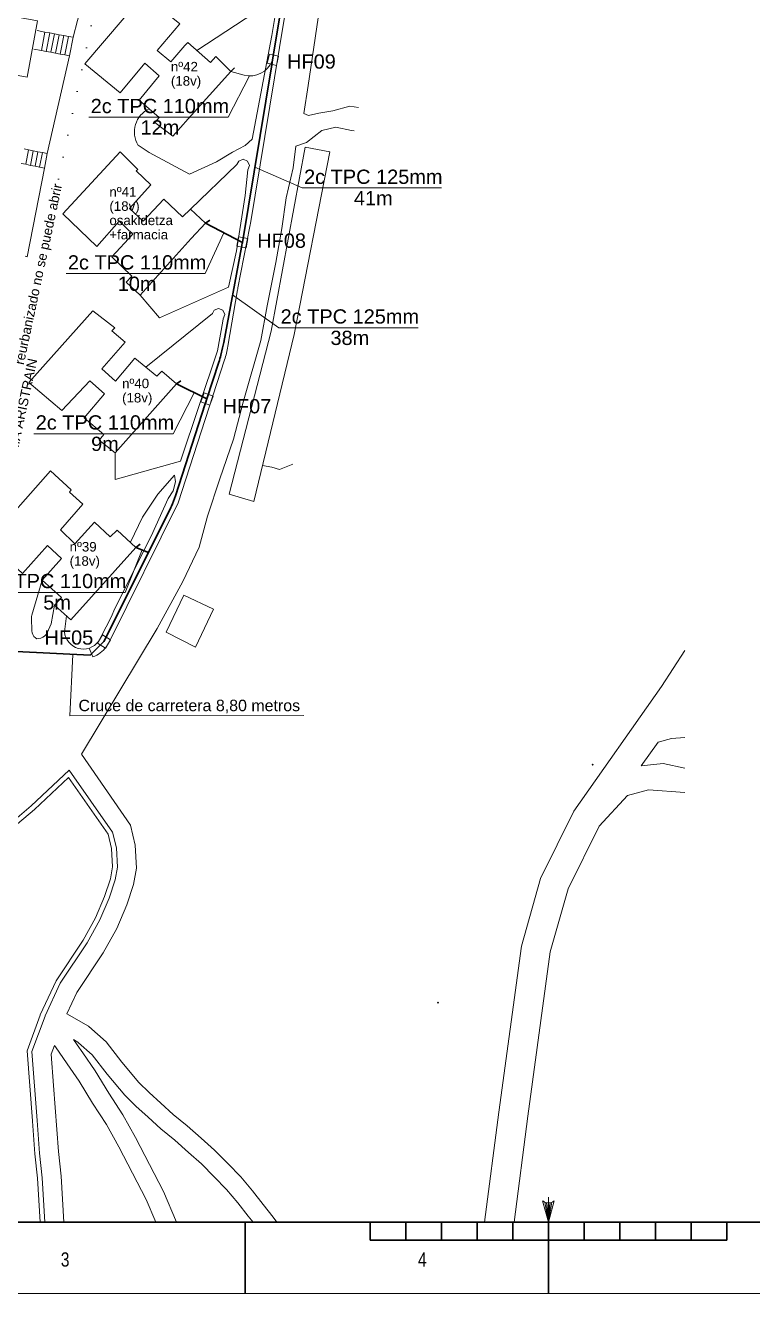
# Model space of a CAD drawing. Header units: millimetres. Extents: x 563728 to 564359, y 4765109 to 4765554.
# Drawn here: x 563933.7 to 564086.6, y 4765108.6 to 4765375.4 of the extents above; entities that cross this region are included whole.
import ezdxf
from ezdxf.enums import TextEntityAlignment as Align

# ---------------------------------------------------------------- set-up
doc = ezdxf.new("R2010")
doc.units = ezdxf.units.MM
doc.linetypes.add('DGN1', pattern=[4.6041, 0, -4.6041])
for name, color, linetype, lineweight in [('1 ESTRUCTURAS', 7, 'Continuous', 0), ('3 Canalizacion Arquetas Armario otros proyectos - Kanalizazioak Kutxatila Armairua beste proiektuak', 7, 'Continuous', 0), ('51 Canalización existente capilar y textos - Lehendik dagoen kanalizazio kapilarrak eta testuak', 7, 'Continuous', 0), ('58 Formato plano y líneas de solape - Planoaren formatua eta gainjartze marrak', 7, 'Continuous', 0), ('7 Cartografía - Kartografia', 7, 'Continuous', 0), ('Default', 7, 'Continuous', 0)]:
    doc.layers.add(name, color=color, linetype=linetype, lineweight=lineweight)
doc.styles.add('StyleArial', font='arial.ttf')

msp = doc.modelspace()

# ---------------------------------------------------------------- linework, layer by layer
at = {"layer": '1 ESTRUCTURAS', "color": 7, "linetype": 'Continuous', "lineweight": 30}
for p in [(564052.96, 4765219.86), (564020.45, 4765169.79)]:
    msp.add_point(p, dxfattribs=at)
at = {"layer": '3 Canalizacion Arquetas Armario otros proyectos - Kanalizazioak Kutxatila Armairua beste proiektuak', "color": 4, "linetype": 'Continuous', "lineweight": 13}
for p, q in [((563984.55, 4765367.38), (563984.99, 4765369.33)), ((563984.99, 4765369.33), (563986.94, 4765368.88)), ((563986.94, 4765368.88), (563986.5, 4765366.93)), ((563986.5, 4765366.93), (563984.55, 4765367.38))]:
    msp.add_line(p, q, dxfattribs=at)
at = {"layer": '3 Canalizacion Arquetas Armario otros proyectos - Kanalizazioak Kutxatila Armairua beste proiektuak', "color": 4, "linetype": 'Continuous', "lineweight": 13, "flags": 128}
for points in [[(563978.5, 4765330.86), (563980.47, 4765330.51), (563980.12, 4765328.54), (563978.15, 4765328.89), (563978.5, 4765330.86)], [(563971.28, 4765298.06), (563973.16, 4765297.36), (563972.45, 4765295.49), (563970.58, 4765296.19), (563971.28, 4765298.06)], [(563949.88, 4765247.14), (563951.58, 4765246.1), (563950.53, 4765244.39), (563948.83, 4765245.44), (563949.88, 4765247.14)]]:
    msp.add_lwpolyline(points, dxfattribs=at)
at = {"layer": '58 Formato plano y líneas de solape - Planoaren formatua eta gainjartze marrak', "color": 7, "linetype": 'Continuous', "lineweight": 13}
for q in [(564042.44, 4765128.08), (564042.9, 4765127.82), (564043.28, 4765127.69), (564044.85, 4765128.08), (564044.39, 4765127.82), (564044.01, 4765127.69)]:
    msp.add_line((564043.67, 4765123.58), q, dxfattribs=at)
at = {"layer": '58 Formato plano y líneas de solape - Planoaren formatua eta gainjartze marrak', "color": 7, "linetype": 'Continuous', "lineweight": 0}
msp.add_line((564043.67, 4765123.58), (564043.67, 4765128.88), dxfattribs=at)
at = {"layer": '58 Formato plano y líneas de solape - Planoaren formatua eta gainjartze marrak', "color": 7, "linetype": 'Continuous', "lineweight": 30}
for p, q in [((564043.67, 4765108.58), (564043.67, 4765127.33)), ((563979.92, 4765108.58), (563979.92, 4765123.58)), ((564081.17, 4765123.58), (564006.17, 4765123.58)), ((564006.17, 4765119.83), (564006.17, 4765123.58)), ((564013.67, 4765119.83), (564013.67, 4765123.58)), ((564021.17, 4765119.83), (564021.17, 4765123.58)), ((564028.67, 4765119.83), (564028.67, 4765123.58)), ((564036.17, 4765119.83), (564036.17, 4765123.58)), ((564043.67, 4765119.83), (564043.67, 4765123.58)), ((564051.17, 4765119.83), (564051.17, 4765123.58)), ((564058.67, 4765119.83), (564058.67, 4765123.58)), ((564066.17, 4765119.83), (564066.17, 4765123.58)), ((564073.67, 4765119.83), (564073.67, 4765123.58)), ((564081.17, 4765119.83), (564081.17, 4765123.58)), ((564081.17, 4765119.83), (564006.17, 4765119.83))]:
    msp.add_line(p, q, dxfattribs=at)
at = {"layer": '58 Formato plano y líneas de solape - Planoaren formatua eta gainjartze marrak', "color": 7, "linetype": 'DGN1', "lineweight": 0}
msp.add_line((564051.18, 4765120.06), (564051.18, 4765123.58), dxfattribs=at)
at = {"layer": '58 Formato plano y líneas de solape - Planoaren formatua eta gainjartze marrak', "color": 7, "linetype": 'Continuous', "lineweight": 0, "flags": 128}
msp.add_lwpolyline([(563728.29, 4765554.08), (564359.04, 4765554.08), (564359.04, 4765108.58), (563728.29, 4765108.58), (563728.29, 4765554.08)], dxfattribs=at)
at = {"layer": '58 Formato plano y líneas de solape - Planoaren formatua eta gainjartze marrak', "color": 7, "linetype": 'Continuous', "lineweight": 30, "flags": 128}
msp.add_lwpolyline([(563743.29, 4765123.58), (563743.29, 4765539.08), (564344.04, 4765539.08), (564344.04, 4765123.58), (564344.04, 4765123.58), (564344.04, 4765123.58), (564344.04, 4765123.58), (564344.04, 4765123.58), (563743.29, 4765123.58)], dxfattribs=at)
at = {"layer": '58 Formato plano y líneas de solape - Planoaren formatua eta gainjartze marrak', "color": 7, "linetype": 'Continuous', "lineweight": 13}
msp.add_arc((564043.66, 4765129.6), 1.94, 231.3763, 308.6581, dxfattribs=at)
at = {"layer": '7 Cartografía - Kartografia', "color": 253, "linetype": 'Continuous', "lineweight": 0, "true_color": 0x9a9a9a}
msp.add_line((563947.89, 4765242.52), (563947.13, 4765244.36), dxfattribs=at)
at = {"layer": '7 Cartografía - Kartografia', "color": 253, "linetype": 'Continuous', "lineweight": 0, "true_color": 0x9a9a9a, "flags": 128}
for points in [[(563999.54, 4765441.58), (563997.72, 4765434.27), (563988.11, 4765376.68, -0.001404), (563988.11, 4765376.67, -0.001404), (563988.11, 4765376.66), (563980.99, 4765333.67, -0.006686), (563980.89, 4765333.09), (563978.38, 4765320.13, -0.024008), (563978.34, 4765319.94, -0.024008), (563978.31, 4765319.75), (563976.28, 4765307.86, -0.033704), (563975.58, 4765304.98), (563965.82, 4765274.91)], [(563939.82, 4765253.37), (563939.12, 4765249.46), (563938.29, 4765247.61, -0.234812), (563936.92, 4765246.48), (563936.11, 4765246.3), (563935.8, 4765246.54, -0.218554), (563935.05, 4765248.03), (563934.96, 4765250.68, -0.081749), (563935.04, 4765251.33), (563937.24, 4765258.66)]]:
    msp.add_lwpolyline(points, format="xyb", dxfattribs=at)
for points in [[(563943.72, 4765372.86), (563946.45, 4765383.5), (563938.49, 4765385.44), (563937.38, 4765380.87)], [(563967.92, 4765355.71), (563964.69, 4765352.06), (563960.94, 4765354.95), (563961.81, 4765356), (563957.63, 4765359.62), (563961.85, 4765364.74), (563958.8, 4765367.44), (563953.6, 4765361.18), (563946.17, 4765367.26), (563958.58, 4765381.89), (563966.18, 4765375.69), (563961.37, 4765370.09), (563964.29, 4765367.68), (563967.24, 4765371.11), (563967.84, 4765371.74), (563972.62, 4765367.53), (563973.77, 4765368.81), (563976.87, 4765365.66), (563967.92, 4765355.71)], [(563996.14, 4765383.19), (563993.14, 4765362.69), (563992.26, 4765356.8), (563993.22, 4765356.42), (563995.41, 4765356.87), (563998.31, 4765357.42), (564001.94, 4765358.39), (564003.73, 4765358.09)], [(563914.2, 4765368.11), (563934.06, 4765364.45), (563936.24, 4765376.29), (563916.38, 4765379.95), (563914.2, 4765368.11)], [(563969.76, 4765370.05), (563986.02, 4765380.81), (563986.14, 4765377), (563985.48, 4765373.25), (563981.39, 4765351.44), (563979.89, 4765350.12), (563977.26, 4765348.67), (563973.85, 4765346.64), (563968.23, 4765344.05), (563959.73, 4765348.65), (563957.4, 4765350.13)], [(563936.2, 4765374.25), (563937.82, 4765373.94)], [(563937.82, 4765373.94), (563937.1, 4765370.07)], [(563937.82, 4765373.94), (563938.81, 4765373.77)], [(563938.81, 4765373.77), (563938.08, 4765369.89)], [(563938.81, 4765373.77), (563939.79, 4765373.59)], [(563939.79, 4765373.59), (563939.07, 4765369.71)], [(563939.79, 4765373.59), (563940.77, 4765373.4)], [(563940.77, 4765373.4), (563940.06, 4765369.52)], [(563940.77, 4765373.4), (563941.75, 4765373.21)], [(563941.75, 4765373.21), (563941.02, 4765369.34)], [(563941.75, 4765373.21), (563942.74, 4765373.04)], [(563942.74, 4765373.04), (563942.02, 4765369.16)], [(563942.74, 4765373.04), (563943.72, 4765372.86)], [(563943, 4765368.98), (563943.72, 4765372.86)], [(563937.1, 4765370.07), (563935.48, 4765370.37)], [(563938.08, 4765369.89), (563937.1, 4765370.07)], [(563939.07, 4765369.71), (563938.08, 4765369.89)], [(563938.31, 4765348.39), (563943, 4765368.98)], [(563940.06, 4765369.52), (563939.07, 4765369.71)], [(563941.02, 4765369.34), (563940.06, 4765369.52)], [(563942.02, 4765369.16), (563941.02, 4765369.34)], [(563943, 4765368.98), (563942.02, 4765369.16)], [(563986.59, 4765123.58), (563985.77, 4765124.68), (563983.7, 4765127.31), (563981.44, 4765130.18), (563978.97, 4765133.17), (563976.26, 4765135.97), (563973.48, 4765138.77), (563970.63, 4765141.29), (563967.72, 4765143.88), (563964.77, 4765146.25), (563962.2, 4765148.62), (563959.69, 4765150.92), (563957.58, 4765153.02), (563954.01, 4765157.25), (563950.69, 4765161.57), (563947.07, 4765164.77), (563947, 4765164.81), (563942.41, 4765167.41), (563944.5, 4765171.9), (563950.08, 4765180.29), (563952.94, 4765185.41), (563955.05, 4765190.35), (563956.45, 4765194.61), (563957.08, 4765198.07), (563956.79, 4765202.95), (563955.8, 4765207.14), (563945.51, 4765222.04), (563945.51, 4765222.04), (563961.41, 4765248.46), (563966.77, 4765258.36), (563970.24, 4765265.58), (563971.97, 4765272.15), (563974.58, 4765279.98), (563977.43, 4765288.34), (563979.5, 4765296.12), (563983.19, 4765309.1), (563984.51, 4765316.37), (563986.32, 4765325.48), (563987.61, 4765332.66), (563988.52, 4765339.08), (563989.98, 4765345.42), (563990.56, 4765349.96), (563992.8, 4765350.73), (563996.02, 4765353.28), (563998.95, 4765353.98), (564002.26, 4765353.26), (564002.82, 4765353.16)], [(563933.41, 4765349.38), (563934.39, 4765349.17)], [(563934.39, 4765349.17), (563933.77, 4765346.14)], [(563934.39, 4765349.17), (563935.37, 4765348.98)], [(563990.17, 4765310.34), (563981.74, 4765275.22), (563976.52, 4765276.72), (563985.38, 4765311.03), (563992.54, 4765349.76), (563997.69, 4765348.73), (563990.17, 4765310.34)], [(563935.37, 4765348.98), (563934.75, 4765345.92)], [(563935.37, 4765348.98), (563936.35, 4765348.79)], [(563936.35, 4765348.79), (563935.73, 4765345.73)], [(563936.35, 4765348.79), (563937.33, 4765348.59)], [(563937.33, 4765348.59), (563936.7, 4765345.52)], [(563937.33, 4765348.59), (563938.31, 4765348.39)], [(563938.31, 4765348.39), (563937.69, 4765345.32)], [(563968.57, 4765330.52), (563957.86, 4765318.64), (563954.9, 4765321.38), (563956.11, 4765322.61), (563951.84, 4765326.66), (563956.3, 4765331.46), (563953.44, 4765334.17), (563948.7, 4765328.84), (563941.58, 4765335.7), (563953.62, 4765348.75), (563957.37, 4765345.04), (563956.99, 4765344.77), (563960.09, 4765341.79), (563955.6, 4765336.83), (563958.44, 4765334.19), (563962.78, 4765338.78), (563966.75, 4765335.07), (563968.41, 4765336.72), (563971.57, 4765333.75), (563968.57, 4765330.52)], [(563968.41, 4765336.73), (563978.18, 4765346.09), (563978.54, 4765346.79), (563979.45, 4765347.19), (563980.39, 4765346.82), (563980.8, 4765345.9), (563980.43, 4765344.96), (563979.87, 4765339.56), (563978.08, 4765327.91), (563976.38, 4765320.3), (563961.92, 4765313.85), (563957.86, 4765318.64)], [(563933.77, 4765346.14), (563932.79, 4765346.34)], [(563933.63, 4765326.79), (563934.06, 4765326.67), (563937.69, 4765345.32)], [(563934.75, 4765345.92), (563933.77, 4765346.14)], [(563935.73, 4765345.73), (563934.75, 4765345.92)], [(563936.7, 4765345.52), (563935.73, 4765345.73)], [(563937.69, 4765345.32), (563936.7, 4765345.52)], [(563947.89, 4765315.35), (563952.52, 4765311.77), (563951.88, 4765311.09), (563954.69, 4765308.75), (563949.8, 4765303.09), (563952.67, 4765300.51), (563956.74, 4765305.37), (563961.34, 4765301.57), (563962.38, 4765302.64), (563965.45, 4765299.97), (563952.55, 4765285.44), (563949.2, 4765288.09), (563950.22, 4765289.29), (563946.06, 4765292.84), (563950.35, 4765297.86), (563947.28, 4765300.56), (563941.35, 4765294.33), (563934.4, 4765300.22), (563947.89, 4765315.35)], [(563959.04, 4765303.47), (563973.02, 4765314.74), (563973.38, 4765315.44), (563974.29, 4765315.84), (563975.23, 4765315.47), (563975.64, 4765314.55), (563975.27, 4765313.61)], [(563975.27, 4765313.61), (563975.23, 4765313.14), (563974.08, 4765306.87)], [(563952.55, 4765285.44), (563952.55, 4765279.83), (563966.31, 4765283.69), (563974.08, 4765306.87)], [(563989.92, 4765283.05), (563989.23, 4765282.76), (563987.1, 4765281.91), (563985.52, 4765282.42), (563983.55, 4765282.8)], [(563938.97, 4765281.65), (563943.33, 4765277.64), (563942.96, 4765277.2), (563945.8, 4765274.66), (563941.08, 4765269.24), (563944.11, 4765266.29), (563948.2, 4765270.88), (563951.54, 4765267.8), (563952.96, 4765269.19), (563956.95, 4765265.56), (563943.22, 4765250.33), (563939.82, 4765253.37), (563941.29, 4765254.99), (563937.24, 4765258.66), (563941.31, 4765263.19), (563938.32, 4765265.95), (563933.09, 4765260.04), (563925.8, 4765266.81), (563938.97, 4765281.65)], [(563949.66, 4765246.78), (563951.76, 4765250.88), (563952.52, 4765252.71), (563960.12, 4765267.94), (563963.7, 4765275.83), (563964.77, 4765277.44), (563965.23, 4765279.35), (563965.02, 4765280.75), (563961.54, 4765276.75), (563958.32, 4765271.89), (563955.8, 4765266.63)], [(563965.82, 4765274.91), (563951.45, 4765245.89), (563950.66, 4765244.59)], [(563963.33, 4765247.7), (563966.98, 4765255.51), (563973.24, 4765252.59), (563969.49, 4765244.56), (563963.33, 4765247.7)], [(563942.34, 4765251.13), (563941.91, 4765247.78)], [(563949.05, 4765245.78), (563949.66, 4765246.78)], [(564072.3, 4765243.89), (564067.42, 4765236.26), (564049, 4765210.09), (564042.01, 4765195.93), (564038.01, 4765181.7), (564033.23, 4765146.72), (564030.25, 4765123.58)], [(564072.3, 4765225.58), (564069.52, 4765225.37), (564066.7, 4765224.58), (564063.17, 4765219.57), (564067.75, 4765220.07), (564072.3, 4765219.14)], [(563937.79, 4765123.58), (563937.26, 4765132.95), (563936.7, 4765138.11), (563936.18, 4765144.97), (563935.09, 4765159.5), (563937.83, 4765166.95), (563937.83, 4765167.04), (563941.01, 4765173.87), (563946.67, 4765182.38), (563949.35, 4765187.18), (563951.3, 4765191.76), (563952.56, 4765195.6), (563953.05, 4765198.32), (563952.82, 4765202.36), (563952.03, 4765205.67), (563942.91, 4765218.69), (563934.95, 4765211.19), (563931.45, 4765208.23)], [(563932.02, 4765207.41), (563935.62, 4765210.44), (563942.76, 4765217.17), (563951.1, 4765205.25), (563951.83, 4765202.21), (563952.04, 4765198.38), (563951.59, 4765195.85), (563950.36, 4765192.11), (563948.45, 4765187.62), (563945.82, 4765182.9), (563940.14, 4765174.36), (563936.83, 4765167.26), (563936.83, 4765167.13), (563934.08, 4765159.64), (563935.18, 4765144.9)], [(564036.44, 4765123.58), (564039.32, 4765145.91), (564044.03, 4765180.45), (564047.77, 4765193.72), (564054.29, 4765206.94), (564060.31, 4765213.34), (564064.72, 4765214.58), (564072.3, 4765213.96)], [(563941.8, 4765123.58), (563941.25, 4765133.28), (563940.69, 4765138.48), (563939.64, 4765152.33), (563939.14, 4765158.93), (563939.81, 4765160.76), (563940.14, 4765160.27), (563942.34, 4765157.16), (563942.5, 4765156.93), (563945, 4765153.25), (563947.83, 4765148.64), (563950.73, 4765144.13), (563953.37, 4765139.48), (563959.11, 4765128.36), (563961.11, 4765123.58)], [(563981.55, 4765123.58), (563980.55, 4765124.84), (563978.33, 4765127.67), (563975.98, 4765130.5), (563973.41, 4765133.18), (563970.73, 4765135.86), (563967.98, 4765138.3), (563965.13, 4765140.83), (563962.16, 4765143.22), (563959.49, 4765145.67), (563956.92, 4765148.03), (563954.63, 4765150.31), (563950.9, 4765154.74), (563947.76, 4765158.82), (563944.9, 4765161.36), (563944.74, 4765161.5), (563943.79, 4765162.03), (563944.61, 4765160.88), (563945.79, 4765159.22), (563948.37, 4765155.42), (563951.22, 4765150.77), (563954.16, 4765146.2), (563956.88, 4765141.39), (563962.74, 4765130.05), (563965.44, 4765123.58)], [(563936.79, 4765123.58), (563936.26, 4765132.87), (563935.7, 4765138.02), (563935.18, 4765144.89)]]:
    msp.add_lwpolyline(points, dxfattribs=at)
at = {"layer": '7 Cartografía - Kartografia', "color": 253, "linetype": 'Continuous', "lineweight": 0, "true_color": 0x9a9a9a}
for centre, radius, start, end in [((563961.98, 4765352.93), 5.37, 114.8311, 211.4953), ((563945.86, 4765248.13), 3.96, 184.998, 323.6645), ((563945.86, 4765248.13), 5.96, 289.9408, 323.6645)]:
    msp.add_arc(centre, radius, start, end, dxfattribs=at)
at = {"layer": 'Default', "color": 7, "linetype": 'DGN1', "lineweight": 13}
msp.add_line((563940.68, 4765343.04), (563950.08, 4765387.13), dxfattribs=at)
at = {"layer": 'Default', "color": 4, "linetype": 'Continuous', "lineweight": 30}
msp.add_line((563950.2, 4765245.77), (563959.55, 4765264.49), dxfattribs=at)
at = {"layer": 'Default', "color": 4, "linetype": 'Continuous', "lineweight": 0}
msp.add_line((563943.02, 4765230.15), (563943.67, 4765243.05), dxfattribs=at)
at = {"layer": 'Default', "color": 4, "linetype": 'Continuous', "lineweight": 30, "flags": 128}
for points in [[(563985.68, 4765368.14), (563996.61, 4765433.66, -0.01964), (563996.95, 4765435.27), (563998.32, 4765440.82, -0.025881), (563998.96, 4765442.89), (564004.3, 4765457.66, 0.024122), (564004.84, 4765459.41), (564005.54, 4765461.93)], [(563979.31, 4765329.7), (563985.5, 4765367.03, -0.00498), (563985.5, 4765367.05, -0.00498), (563985.5, 4765367.07), (563985.68, 4765368.14)], [(563971.87, 4765296.78), (563974.38, 4765304.52, 0.020349), (563974.8, 4765306.01), (563975.17, 4765307.53, 0.014618), (563975.4, 4765308.62), (563979.14, 4765328.71, 0.002782), (563979.31, 4765329.7), (563979.31, 4765329.7)], [(563959.55, 4765264.49), (563964.08, 4765273.55, 0.006264), (563964.28, 4765273.98), (563964.39, 4765274.21, 0.031042), (563965.25, 4765276.4), (563971.48, 4765295.73, -0.016927), (563971.51, 4765295.8, -0.016927), (563971.53, 4765295.86), (563971.87, 4765296.78)]]:
    msp.add_lwpolyline(points, format="xyb", dxfattribs=at)
at = {"layer": 'Default', "color": 1, "linetype": 'Continuous', "lineweight": 13, "flags": 128}
msp.add_lwpolyline([(563977.64, 4765366.46), (563976.87, 4765365.66), (563979.66, 4765364.92, 0.380937), (563985.6, 4765367.92), (563985.68, 4765368.14)], format="xyb", dxfattribs=at)
at = {"layer": 'Default', "color": 1, "linetype": 'Continuous', "lineweight": 0, "flags": 128}
for points in [[(563980.74, 4765364.63), (563976.31, 4765356.05), (563947.04, 4765356.05)], [(563975.44, 4765331.72), (563971.52, 4765323.14), (563942.26, 4765323.14)], [(563969.19, 4765298.04), (563964.76, 4765289.47), (563935.49, 4765289.47)], [(563958.25, 4765265.04), (563954.7, 4765256.1), (563925.44, 4765256.1)]]:
    msp.add_lwpolyline(points, dxfattribs=at)
at = {"layer": 'Default', "color": 4, "linetype": 'Continuous', "lineweight": 0, "flags": 128}
for points in [[(564021.16, 4765341.17), (563991.9, 4765341.17), (563981.96, 4765345.53)], [(564016.24, 4765311.76), (563986.97, 4765311.76), (563977.27, 4765318.67)], [(563992.21, 4765230.22), (563943.02, 4765230.15), (563943.02, 4765230.15)]]:
    msp.add_lwpolyline(points, dxfattribs=at)
at = {"layer": 'Default', "color": 1, "linetype": 'Continuous', "lineweight": 30, "flags": 128}
for points in [[(563979.31, 4765329.7), (563971.57, 4765333.75), (563972.47, 4765334.4)], [(563971.87, 4765296.78), (563965.45, 4765299.97), (563966.37, 4765300.58)], [(563959.55, 4765264.51), (563956.95, 4765265.56), (563957.81, 4765266.26)]]:
    msp.add_lwpolyline(points, dxfattribs=at)
at = {"layer": 'Default', "color": 4, "linetype": 'Continuous', "lineweight": 30, "flags": 128}
msp.add_lwpolyline([(563950.2, 4765245.77), (563947.29, 4765242.87), (563900.6, 4765245.21)], dxfattribs=at)

# ---------------------------------------------------------------- texts
at = {"layer": '51 Canalización existente capilar y textos - Lehendik dagoen kanalizazio kapilarrak eta testuak', "color": 253, "linetype": 'Continuous', "lineweight": 0, "true_color": 0x9a9a9a, "style": 'StyleArial'}
msp.add_text('JOSE MARIA ARISTRAIN', height=2, rotation=77.9659, dxfattribs=at).set_placement((563929.42, 4765273.17))
at = {"layer": '51 Canalización existente capilar y textos - Lehendik dagoen kanalizazio kapilarrak eta testuak', "color": 253, "linetype": 'Continuous', "lineweight": 0, "true_color": 0x9a9a9a, "char_height": 2, "attachment_point": 1, "line_spacing_factor": 0.9, "style": 'StyleArial'}
for s, insert, width in [('{\\C253;nº42\\P(18v)}', (563964.29, 4765367.68), 6.3643), ('{\\C253;nº41\\P(18v)\\Posakidetza\\P+farmacia}', (563951.36, 4765341.35), 13.3567), ('{\\C253;nº40\\P(18v)}', (563954.03, 4765301.04), 6.3643), ('{\\C253;nº39\\P(18v)}', (563943, 4765266.69), 6.3643)]:
    msp.add_mtext(s, dxfattribs=dict(at, insert=insert, width=width))
at = {"layer": '58 Formato plano y líneas de solape - Planoaren formatua eta gainjartze marrak', "color": 7, "linetype": 'Continuous', "lineweight": 30, "style": 'StyleArial', "width": 0.776663}
for s, p in [('3', (563942.06, 4765114.26)), ('4', (564017.15, 4765114.26))]:
    msp.add_text(s, height=3, dxfattribs=at).set_placement(p, align=Align.CENTER)
at = {"layer": 'Default', "color": 4, "linetype": 'Continuous', "lineweight": 13, "style": 'StyleArial'}
for s, p in [('HF09', (563988.71, 4765369.26)), ('HF08', (563982.44, 4765331.58)), ('HF07', (563975.15, 4765296.75)), ('HF05', (563937.72, 4765248.1))]:
    msp.add_text(s, height=3, dxfattribs=at).set_placement(p, align=Align.TOP_LEFT)
at = {"layer": 'Default', "color": 7, "linetype": 'DGN1', "lineweight": 13, "style": 'StyleArial'}
msp.add_text('reurbanizado no se puede abrir', height=2, rotation=77.9659, dxfattribs=at).set_placement((563932.37, 4765304.06), align=Align.MIDDLE_LEFT)
at = {"layer": 'Default', "color": 1, "linetype": 'Continuous', "lineweight": 13, "char_height": 3, "attachment_point": 5, "line_spacing_factor": 0.9, "style": 'StyleArial'}
for s, insert, width in [('{\\C1;2c TPC 110mm\\P12m}', (563961.98, 4765356.15), 28.7264), ('{\\C4;2c TPC 125mm\\P41m}', (564006.84, 4765341.27), 29.0373), ('{\\C1;2c TPC 110mm\\P10m}', (563957.19, 4765323.24), 28.7264), ('{\\C1;2c TPC 110mm\\P9m}', (563950.43, 4765289.57), 28.7264), ('{\\C1;2c TPC 110mm\\P5m}', (563940.37, 4765256.21), 28.7264)]:
    msp.add_mtext(s, dxfattribs=dict(at, insert=insert, width=width))
at = {"layer": 'Default', "color": 4, "linetype": 'Continuous', "lineweight": 13, "attachment_point": 5, "line_spacing_factor": 0.9, "style": 'StyleArial'}
for s, insert, char_height, width in [('2c TPC 125mm\\P38m', (564001.91, 4765311.86), 3, 29.0373), ('Cruce de carretera 8,80 metros', (563968.16, 4765232.08), 2.4, 67.2115)]:
    msp.add_mtext(s, dxfattribs=dict(at, insert=insert, char_height=char_height, width=width))

doc.saveas('drawing.dxf')
